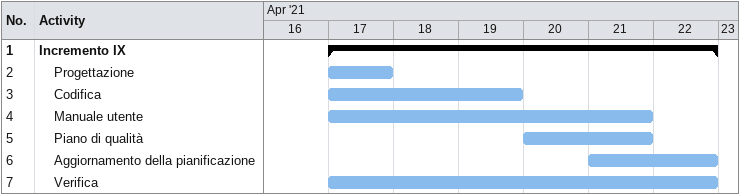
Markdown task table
| ID | Level | Task | Start | Finish |
|---|---|---|---|---|
| 1 | 1 | **Incremento IX** | 2021-04-17 | 2021-04-22 |
| 2 | 2 | Progettazione | 2021-04-17 | 2021-04-17 |
| 3 | 2 | Codifica | 2021-04-17 | 2021-04-19 |
| 4 | 2 | Manuale utente | 2021-04-17 | 2021-04-21 |
| 5 | 2 | Piano di qualità | 2021-04-20 | 2021-04-21 |
| 6 | 2 | Aggiornamento della pianificazione | 2021-04-21 | 2021-04-22 |
| 7 | 2 | Verifica | 2021-04-17 | 2021-04-22 |
